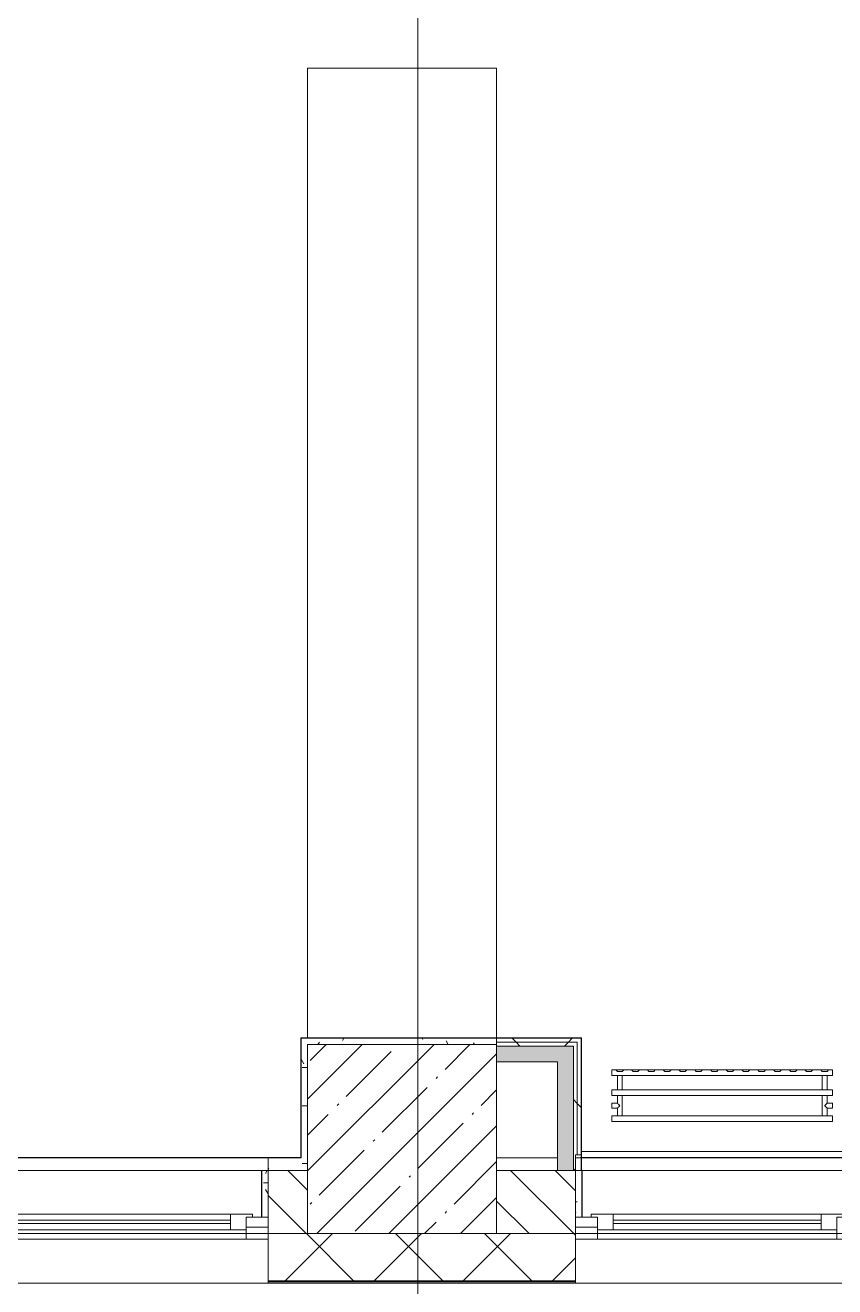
# Model space of a CAD drawing. Header units: millimetres. Extents: x -249154 to 415037, y -45458 to 354837.
# Drawn here: x 24729 to 27298, y -405 to 3600 of the extents above; entities that cross this region are included whole.
import ezdxf

# ---------------------------------------------------------------- set-up
doc = ezdxf.new("R2010")
doc.units = ezdxf.units.MM
for name, color, linetype, lineweight in [('A-FLOR', 7, 'Continuous', 9), ('A-GLAZ', 7, 'Continuous', 9), ('A-GLAZ-1', 7, 'Continuous', 5), ('A-WALL', 7, 'Continuous', 5), ('I-WALL', 7, 'Continuous', 5), ('S-COLS', 7, 'Continuous', 9), ('S-COLS-1', 7, 'Continuous', 5), ('Оси', 7, 'Continuous', 9)]:
    doc.layers.add(name, color=color, linetype=linetype, lineweight=lineweight)
for name, color, linetype, lineweight, true_color in [('A-WALL-1', 9, 'Continuous', 5, 0x808080), ('A-WALL-FNSH-1', 9, 'Continuous', 5, 0x808080), ('M-EQPM-1', 7, 'Continuous', 9, 0xb2b2b2)]:
    doc.layers.add(name, color=color, linetype=linetype, lineweight=lineweight, true_color=true_color)
pattern_1 = [(0, (64.7, -136.06), (243.84, 60.96), [20.117, -162.763, 20.117, -162.763, -975.36]), (0, (64.7, -136.06), (243.84, 60.96), [-365.76, 20.117, -345.643, 20.117, -162.763, -426.72]), (0, (64.7, -136.06), (243.84, 60.96), [-914.4, 20.117, -101.803, 20.117, -284.683]), (120, (156.14, -105.58), (-174.71291, 180.69163), [20.117, -162.763, 20.117, -162.763, -975.36]), (120, (156.14, -105.58), (-174.71291, 180.69163), [-365.76, 20.117, -345.643, 20.117, -162.763, -426.72]), (120, (156.14, -105.58), (-174.71291, 180.69163), [-914.4, 20.117, -101.803, 20.117, -284.683]), (240, (186.62, 16.34), (-69.12709, -241.65163), [20.117, -162.763, 20.117, -162.763, -975.36]), (240, (186.62, 16.34), (-69.12709, -241.65163), [-365.76, 20.117, -345.643, 20.117, -162.763, -426.72]), (240, (186.62, 16.34), (-69.12709, -241.65163), [-914.4, 20.117, -101.803, 20.117, -284.683])]
pattern_2 = [(45, (64.7, -136.06), (-212.132, 212.132), []), (135, (64.7, -136.06), (-212.132, -212.132), [])]

# ---------------------------------------------------------------- blocks, each defined once
blk = doc.blocks.new('BSC_Колонна _Прямоугольная - 600х600-V5-Объем проектирования 1 этажа')
at = {"layer": 'S-COLS-1'}
h = blk.add_hatch(dxfattribs=at)
h.set_pattern_fill('FP_9', color=256, style=0, pattern_type=2)
h.set_pattern_definition([(45, (-25860, -200), (-114.0493, 114.0493), []), (45, (-25745.95, -200), (-114.0493, 114.0493), [201.613, -40.323, 6.706, -33.617])])
h.paths.add_polyline_path([(300, -300), (300, 300), (-300, 300), (-300, -300)])
for p, q in [((300, 300), (-300, 300)), ((-300, 300), (-300, -300)), ((300, -300), (300, 300)), ((-300, -300), (300, -300))]:
    blk.add_line(p, q, dxfattribs=at)
blk = doc.blocks.new('120_Окно_СКБ_2Ст - 120_Окно_СКБ_2Ст 2800х2500_створка_-22445922-Объем проектирования 1 этажа')
at = {"layer": 'A-GLAZ'}
for p, q in [((-1400, -127), (-1400, -57)), ((-1400, -57), (-1330, -57)), ((-1330, -57), (-1330, -127)), ((500, -127), (500, -57)), ((500, -57), (570, -57)), ((570, -57), (570, -127)), ((1330, -127), (1330, -57)), ((1330, -57), (1400, -57)), ((1400, -57), (1400, -127)), ((500, -87), (-1330, -87)), ((-1330, -87), (-1330, -127)), ((-1280, -137), (-1280, -87)), ((450, -137), (450, -87)), ((500, -127), (500, -87)), ((1330, -87), (570, -87)), ((570, -87), (570, -127)), ((620, -137), (620, -87)), ((1280, -137), (1280, -87)), ((1330, -127), (1330, -87)), ((-1330, -127), (-1400, -127)), ((-1330, -127), (-1350, -127)), ((-1350, -127), (-1350, -137)), ((-1350, -137), (520, -137)), ((520, -137), (-1350, -137)), ((570, -127), (500, -127)), ((520, -127), (500, -127)), ((520, -137), (520, -127)), ((570, -127), (550, -127)), ((550, -127), (550, -137)), ((550, -137), (1350, -137)), ((1350, -137), (550, -137)), ((1400, -127), (1330, -127)), ((1350, -127), (1330, -127)), ((1350, -137), (1350, -127))]:
    blk.add_line(p, q, dxfattribs=at)
at = {"layer": 'A-GLAZ-1'}
for p, q in [((1400, -57), (-1400, -57)), ((-1280, -107), (450, -107)), ((450, -117), (-1280, -117)), ((620, -107), (1280, -107)), ((1280, -117), (620, -117)), ((-1380, -127), (-1350, -127)), ((520, -127), (550, -127)), ((1350, -127), (1380, -127))]:
    blk.add_line(p, q, dxfattribs=at)
blk = doc.blocks.new('120_Окно_СКБ_1Ст - 120_Окно_СКБ_1Ст 900х2500_h_-V151-Объем проектирования 1 этажа')
at = {"layer": 'A-GLAZ'}
for p, q in [((-450, -127), (-450, -57)), ((-450, -57), (-380, -57)), ((-380, -57), (-380, -127)), ((380, -127), (380, -57)), ((380, -57), (450, -57)), ((450, -57), (450, -127)), ((380, -87), (-380, -87)), ((-380, -87), (-380, -127)), ((-330, -137), (-330, -87)), ((330, -137), (330, -87)), ((380, -127), (380, -87)), ((-380, -127), (-450, -127)), ((-380, -127), (-400, -127)), ((-400, -127), (-400, -137)), ((-400, -137), (400, -137)), ((400, -137), (-400, -137)), ((450, -127), (380, -127)), ((400, -127), (380, -127)), ((400, -137), (400, -127))]:
    blk.add_line(p, q, dxfattribs=at)
at = {"layer": 'A-GLAZ-1'}
for p, q in [((450, -57), (-450, -57)), ((-330, -107), (330, -107)), ((330, -117), (-330, -117)), ((-430, -127), (-400, -127)), ((400, -127), (430, -127))]:
    blk.add_line(p, q, dxfattribs=at)
blk = doc.blocks.new('radiator_prado_classic_z_tip_30_po exemplyaru - Classic Z Тип 30-500-V223-Объем проектирования 1 этажа')
at = {"layer": 'M-EQPM-1'}
for p, q in [((0, 228), (0, 210)), ((700, 228), (0, 228)), ((0, 210), (0, 228)), ((0, 228), (12.5, 228)), ((0, 210), (700, 210)), ((17.8, 210), (0, 210)), ((12.5, 228), (37.5, 228)), ((37.5, 228), (12.5, 228)), ((12.5, 228), (37.5, 228)), ((12.5, 228), (17.5, 223)), ((12.5, 228), (17.5, 223)), ((32.5, 223), (17.5, 223)), ((17.5, 223), (32.5, 223)), ((17.5, 210), (17.5, 164)), ((17.5, 210), (17.5, 164)), ((17.8, 210), (17.5, 210)), ((17.5, 210), (17.8, 210)), ((17.8, 210), (17.5, 210)), ((17.5, 210), (32.5, 210)), ((32.2, 210), (17.8, 210)), ((17.8, 210), (18.5, 210)), ((32.2, 210), (17.8, 210)), ((18.5, 210), (32.2, 210)), ((32.5, 210), (32.2, 210)), ((32.2, 210), (32.5, 210)), ((32.5, 210), (32.2, 210)), ((667.8, 210), (32.2, 210)), ((32.5, 223), (37.5, 228)), ((37.5, 228), (32.5, 223)), ((32.5, 164), (32.5, 210)), ((32.5, 164), (32.5, 210)), ((37.5, 228), (62.5, 228)), ((62.5, 228), (87.5, 228)), ((87.5, 228), (62.5, 228)), ((62.5, 228), (87.5, 228)), ((62.5, 228), (67.5, 223)), ((62.5, 228), (67.5, 223)), ((82.5, 223), (67.5, 223)), ((67.5, 223), (82.5, 223)), ((82.5, 223), (87.5, 228)), ((87.5, 228), (82.5, 223)), ((87.5, 228), (112.5, 228)), ((112.5, 228), (137.5, 228)), ((137.5, 228), (112.5, 228)), ((112.5, 228), (137.5, 228)), ((112.5, 228), (117.5, 223)), ((112.5, 228), (117.5, 223)), ((132.5, 223), (117.5, 223)), ((117.5, 223), (132.5, 223)), ((132.5, 223), (137.5, 228)), ((137.5, 228), (132.5, 223)), ((137.5, 228), (162.5, 228)), ((162.5, 228), (187.5, 228)), ((187.5, 228), (162.5, 228)), ((162.5, 228), (187.5, 228)), ((162.5, 228), (167.5, 223)), ((162.5, 228), (167.5, 223)), ((182.5, 223), (167.5, 223)), ((167.5, 223), (182.5, 223)), ((182.5, 223), (187.5, 228)), ((187.5, 228), (182.5, 223)), ((187.5, 228), (212.5, 228)), ((212.5, 228), (237.5, 228)), ((237.5, 228), (212.5, 228)), ((212.5, 228), (237.5, 228)), ((212.5, 228), (217.5, 223)), ((212.5, 228), (217.5, 223)), ((232.5, 223), (217.5, 223)), ((217.5, 223), (232.5, 223)), ((232.5, 223), (237.5, 228)), ((237.5, 228), (232.5, 223)), ((237.5, 228), (262.5, 228)), ((262.5, 228), (287.5, 228)), ((287.5, 228), (262.5, 228)), ((262.5, 228), (287.5, 228)), ((262.5, 228), (267.5, 223)), ((262.5, 228), (267.5, 223)), ((282.5, 223), (267.5, 223)), ((267.5, 223), (282.5, 223)), ((282.5, 223), (287.5, 228)), ((287.5, 228), (282.5, 223)), ((287.5, 228), (312.5, 228)), ((312.5, 228), (337.5, 228)), ((337.5, 228), (312.5, 228)), ((312.5, 228), (337.5, 228)), ((312.5, 228), (317.5, 223)), ((312.5, 228), (317.5, 223)), ((332.5, 223), (317.5, 223)), ((317.5, 223), (332.5, 223)), ((332.5, 223), (337.5, 228)), ((337.5, 228), (332.5, 223)), ((337.5, 228), (362.5, 228)), ((362.5, 228), (387.5, 228)), ((387.5, 228), (362.5, 228)), ((362.5, 228), (387.5, 228)), ((362.5, 228), (367.5, 223)), ((362.5, 228), (367.5, 223)), ((382.5, 223), (367.5, 223)), ((367.5, 223), (382.5, 223)), ((382.5, 223), (387.5, 228)), ((387.5, 228), (382.5, 223)), ((387.5, 228), (412.5, 228)), ((412.5, 228), (437.5, 228)), ((437.5, 228), (412.5, 228)), ((412.5, 228), (437.5, 228)), ((412.5, 228), (417.5, 223)), ((412.5, 228), (417.5, 223)), ((432.5, 223), (417.5, 223)), ((417.5, 223), (432.5, 223)), ((432.5, 223), (437.5, 228)), ((437.5, 228), (432.5, 223)), ((437.5, 228), (462.5, 228)), ((462.5, 228), (486.8, 228)), ((487.5, 228), (462.5, 228)), ((462.5, 228), (487.5, 228)), ((462.5, 228), (467.5, 223)), ((462.5, 228), (467.5, 223)), ((482.5, 223), (467.5, 223)), ((467.5, 223), (482.5, 223)), ((482.5, 223), (487.5, 228)), ((487.5, 228), (482.5, 223)), ((487.5, 228), (512.5, 228)), ((512.5, 228), (537.5, 228)), ((537.5, 228), (512.5, 228)), ((512.5, 228), (537.5, 228)), ((512.5, 228), (517.5, 223)), ((512.5, 228), (517.5, 223)), ((532.5, 223), (517.5, 223)), ((517.5, 223), (532.5, 223)), ((532.5, 223), (537.5, 228)), ((537.5, 228), (532.5, 223)), ((537.5, 228), (562.5, 228)), ((562.5, 228), (587.5, 228)), ((587.5, 228), (562.5, 228)), ((562.5, 228), (587.5, 228)), ((562.5, 228), (567.5, 223)), ((562.5, 228), (567.5, 223)), ((582.5, 223), (567.5, 223)), ((567.5, 223), (582.5, 223)), ((582.5, 223), (587.5, 228)), ((587.5, 228), (582.5, 223)), ((587.5, 228), (612.5, 228)), ((612.5, 228), (637.5, 228)), ((637.5, 228), (612.5, 228)), ((612.5, 228), (637.5, 228)), ((612.5, 228), (617.5, 223)), ((617.5, 223), (612.5, 228)), ((632.5, 223), (617.5, 223)), ((617.5, 223), (632.5, 223)), ((632.5, 223), (637.5, 228)), ((637.5, 228), (632.5, 223)), ((637.5, 228), (662.5, 228)), ((662.5, 228), (687.5, 228)), ((687.5, 228), (662.5, 228)), ((662.5, 228), (687.5, 228)), ((662.5, 228), (667.5, 223)), ((662.5, 228), (667.5, 223)), ((682.5, 223), (667.5, 223)), ((667.5, 223), (682.5, 223)), ((667.5, 210), (667.5, 164)), ((667.5, 210), (667.5, 164)), ((667.8, 210), (667.5, 210)), ((667.5, 210), (682.5, 210)), ((667.8, 210), (667.5, 210)), ((667.5, 210), (667.8, 210)), ((682.2, 210), (667.8, 210)), ((682.2, 210), (667.8, 210)), ((667.8, 210), (682.2, 210)), ((682.5, 210), (682.2, 210)), ((682.5, 210), (682.2, 210)), ((682.2, 210), (682.5, 210)), ((700, 210), (682.2, 210)), ((682.5, 223), (687.5, 228)), ((687.5, 228), (682.5, 223)), ((682.5, 164), (682.5, 210)), ((682.5, 164), (682.5, 210)), ((687.5, 228), (700, 228)), ((700, 210), (700, 228)), ((700, 228), (700, 210)), ((700, 164), (0, 164)), ((0, 164), (0, 146)), ((0, 146), (0, 164)), ((0, 164), (17.8, 164)), ((17.8, 164), (17.5, 164)), ((17.5, 164), (17.8, 164)), ((17.8, 164), (17.5, 164)), ((17.5, 164), (32.5, 164)), ((32.2, 164), (17.8, 164)), ((17.8, 164), (18.5, 164)), ((23.1, 164), (17.8, 164)), ((18.5, 164), (32.2, 164)), ((28.7, 164), (23.1, 164)), ((32.2, 164), (28.7, 164)), ((32.5, 164), (32.2, 164)), ((32.2, 164), (32.5, 164)), ((32.5, 164), (32.2, 164)), ((32.2, 164), (667.8, 164)), ((667.8, 164), (667.5, 164)), ((667.5, 164), (682.5, 164)), ((667.8, 164), (667.5, 164)), ((667.5, 164), (667.8, 164)), ((669.7, 164), (667.8, 164)), ((682.2, 164), (667.8, 164)), ((667.8, 164), (682.2, 164)), ((673.1, 164), (669.7, 164)), ((682.2, 164), (673.1, 164)), ((682.5, 164), (682.2, 164)), ((682.5, 164), (682.2, 164)), ((682.2, 164), (682.5, 164)), ((682.2, 164), (700, 164)), ((700, 146), (700, 164)), ((700, 164), (700, 146)), ((0, 146), (700, 146)), ((18.5, 146), (0, 146)), ((17.5, 121.5), (0, 121.5)), ((17.5, 121.5), (0, 121.5)), ((0, 121.5), (0, 120.5)), ((0, 106.5), (0, 121.5)), ((0, 120.5), (0, 107.5)), ((0, 120.5), (0, 119.3)), ((0, 114), (0, 120.5)), ((0, 120.5), (0, 120.5)), ((17.5, 146), (17.5, 121.5)), ((17.5, 146), (17.5, 121.5)), ((17.5, 146), (18.5, 146)), ((18.5, 146), (17.5, 146)), ((17.5, 146), (18.5, 146)), ((32.5, 146), (17.5, 146)), ((18.5, 146), (32.2, 146)), ((21.2, 146), (18.5, 146)), ((18.5, 146), (32.2, 146)), ((25, 146), (21.2, 146)), ((28.7, 146), (25, 146)), ((32.2, 146), (28.7, 146)), ((32.2, 146), (32.5, 146)), ((32.5, 146), (32.2, 146)), ((32.2, 146), (32.5, 146)), ((667.8, 146), (32.2, 146)), ((32.5, 82), (32.5, 146)), ((32.5, 82), (32.5, 146)), ((667.5, 146), (667.5, 82)), ((667.5, 146), (667.5, 82)), ((667.5, 146), (667.8, 146)), ((682.5, 146), (667.5, 146)), ((667.5, 146), (667.8, 146)), ((667.8, 146), (667.5, 146)), ((667.8, 146), (669.7, 146)), ((667.8, 146), (681.5, 146)), ((681.5, 146), (667.8, 146)), ((669.7, 146), (675, 146)), ((675, 146), (681.5, 146)), ((681.5, 146), (682.5, 146)), ((681.5, 146), (682.5, 146)), ((682.5, 146), (681.5, 146)), ((700, 146), (681.5, 146)), ((682.5, 121.5), (682.5, 146)), ((682.5, 121.5), (682.5, 146)), ((700, 121.5), (682.5, 121.5)), ((700, 121.5), (682.5, 121.5)), ((700, 121.5), (700, 106.5)), ((700, 120.5), (700, 121.5)), ((700, 121.5), (700, 120.5)), ((700, 120.5), (700, 121.5)), ((700, 107.5), (700, 120.5)), ((700, 120.5), (700, 107.5)), ((700, 107.5), (700, 120.5)), ((0, 119.3), (0, 117.8)), ((0, 117.8), (0, 114)), ((0, 114), (0, 110.3)), ((0, 107.5), (0, 114)), ((0, 110.3), (0, 108.7)), ((0, 108.7), (0, 107.5)), ((0, 107.5), (0, 106.5)), ((0, 107.5), (0, 107.5)), ((0, 106.5), (17.5, 106.5)), ((0, 106.5), (17.5, 106.5)), ((700, 82), (0, 82)), ((0, 82), (0, 64)), ((0, 64), (0, 82)), ((0, 82), (18.5, 82)), ((17.5, 106.5), (17.5, 82)), ((17.5, 106.5), (17.5, 82)), ((18.5, 82), (17.5, 82)), ((17.5, 82), (18.5, 82)), ((18.5, 82), (17.5, 82)), ((17.5, 82), (32.5, 82)), ((32.2, 82), (18.5, 82)), ((18.5, 82), (32.2, 82)), ((21.2, 82), (18.5, 82)), ((32.2, 82), (21.2, 82)), ((32.5, 82), (32.2, 82)), ((32.2, 82), (32.5, 82)), ((32.5, 82), (32.2, 82)), ((32.2, 82), (667.8, 82)), ((667.8, 82), (667.5, 82)), ((667.5, 82), (682.5, 82)), ((667.8, 82), (667.5, 82)), ((667.5, 82), (667.8, 82)), ((671.2, 82), (667.8, 82)), ((681.5, 82), (667.8, 82)), ((667.8, 82), (681.5, 82)), ((675, 82), (671.2, 82)), ((681.5, 82), (675, 82)), ((682.5, 82), (681.5, 82)), ((682.5, 82), (681.5, 82)), ((681.5, 82), (682.5, 82)), ((681.5, 82), (700, 82)), ((682.5, 82), (682.5, 106.5)), ((682.5, 106.5), (700, 106.5)), ((682.5, 82), (682.5, 106.5)), ((682.5, 106.5), (700, 106.5)), ((700, 106.5), (700, 107.5)), ((700, 107.5), (700, 106.5)), ((700, 106.5), (700, 107.5)), ((700, 64), (700, 82)), ((700, 82), (700, 64)), ((700, 64), (0, 64)), ((0, 64), (700, 64))]:
    blk.add_line(p, q, dxfattribs=at)
for points, knots in [([(18.5, 120.5), (18.4, 120.6), (18.3, 120.7), (18.1, 120.9), (17.9, 121.1), (17.8, 121.2), (17.7, 121.3), (17.5, 121.5), (17.5, 121.5), (17.5, 121.5)], [0.7142857, 0.7142857, 0.7142857, 0.7142857, 0.75, 0.7857143, 0.8214286, 0.8571429, 0.8928571, 0.9285714, 1, 1, 1, 1]), ([(17.5, 121.5), (17.5, 121.5), (17.5, 121.5), (17.7, 121.3), (17.8, 121.2), (17.9, 121.1), (18.1, 120.9), (18.3, 120.7), (18.4, 120.6), (18.5, 120.5)], [0, 0, 0, 0, 0.0714286, 0.1071429, 0.1428571, 0.1785714, 0.2142857, 0.25, 0.2857143, 0.2857143, 0.2857143, 0.2857143]), ([(17.5, 121.5), (17.5, 121.5), (17.5, 121.5), (17.7, 121.3), (17.8, 121.2), (17.9, 121.1), (18.1, 120.9), (18.3, 120.7), (18.4, 120.6), (18.5, 120.5)], [0, 0, 0, 0, 0.0714286, 0.1071429, 0.1428571, 0.1785714, 0.2142857, 0.25, 0.2857143, 0.2857143, 0.2857143, 0.2857143]), ([(25, 114), (24.5, 114.5), (23.6, 115.4), (22.4, 116.6), (21.6, 117.4), (21.1, 117.9), (20.8, 118.2), (20.5, 118.5), (20.2, 118.8), (19.8, 119.1), (19.6, 119.4), (19.3, 119.7), (19, 120), (18.7, 120.3), (18.5, 120.5), (18.3, 120.7), (18.1, 120.9), (17.9, 121.1), (17.8, 121.2), (17.7, 121.3), (17.5, 121.5), (17.5, 121.5), (17.5, 121.5)], [0, 0, 0, 0, 0.142857, 0.285714, 0.357143, 0.392857, 0.428571, 0.464286, 0.5, 0.535714, 0.571429, 0.607143, 0.642857, 0.678571, 0.714286, 0.75, 0.785714, 0.821429, 0.857143, 0.892857, 0.928571, 1, 1, 1, 1]), ([(675, 114), (675.5, 114.5), (676.4, 115.4), (677.6, 116.6), (678.4, 117.4), (678.9, 117.9), (679.2, 118.2), (679.5, 118.5), (679.8, 118.8), (680.1, 119.2), (680.4, 119.4), (680.7, 119.7), (681, 120), (681.3, 120.3), (681.5, 120.5), (681.7, 120.7), (681.9, 120.9), (682.1, 121.1), (682.2, 121.2), (682.3, 121.3), (682.5, 121.5), (682.5, 121.5), (682.5, 121.5)], [0, 0, 0, 0, 0.142857, 0.285714, 0.357143, 0.392857, 0.428571, 0.464286, 0.5, 0.535714, 0.571429, 0.607143, 0.642857, 0.678571, 0.714286, 0.75, 0.785714, 0.821429, 0.857143, 0.892857, 0.928571, 1, 1, 1, 1]), ([(682.5, 121.5), (682.5, 121.5), (682.5, 121.5), (682.3, 121.3), (682.2, 121.2), (682.1, 121.1), (681.9, 120.9), (681.7, 120.7), (681.6, 120.6), (681.5, 120.5)], [0, 0, 0, 0, 0.0714286, 0.1071429, 0.1428571, 0.1785714, 0.2142857, 0.25, 0.2857143, 0.2857143, 0.2857143, 0.2857143]), ([(682.5, 121.5), (682.5, 121.5), (682.5, 121.5), (682.3, 121.3), (682.2, 121.2), (682.1, 121.1), (681.9, 120.9), (681.7, 120.7), (681.6, 120.6), (681.5, 120.5)], [0, 0, 0, 0, 0.0714286, 0.1071429, 0.1428571, 0.1785714, 0.2142857, 0.25, 0.2857143, 0.2857143, 0.2857143, 0.2857143]), ([(681.5, 120.5), (681.6, 120.6), (681.7, 120.7), (681.9, 120.9), (682.1, 121.1), (682.2, 121.2), (682.3, 121.3), (682.5, 121.5), (682.5, 121.5), (682.5, 121.5)], [0.7142857, 0.7142857, 0.7142857, 0.7142857, 0.75, 0.7857143, 0.8214286, 0.8571429, 0.8928571, 0.9285714, 1, 1, 1, 1]), ([(17.5, 106.5), (17.5, 106.5), (17.5, 106.5), (17.7, 106.7), (17.8, 106.8), (17.9, 106.9), (18.1, 107.1), (18.3, 107.3), (18.5, 107.5), (18.7, 107.7), (19, 108), (19.3, 108.3), (19.6, 108.6), (19.8, 108.9), (20.3, 109.3), (20.7, 109.7), (21.1, 110.1), (21.6, 110.6), (22.4, 111.4), (23.6, 112.6), (24.5, 113.5), (25, 114)], [0, 0, 0, 0, 0.071429, 0.107143, 0.142857, 0.178571, 0.214286, 0.25, 0.285714, 0.321429, 0.357143, 0.392857, 0.428571, 0.464286, 0.5, 0.571429, 0.607143, 0.642857, 0.714286, 0.857143, 1, 1, 1, 1]), ([(17.5, 106.5), (17.5, 106.5), (17.5, 106.5), (17.7, 106.7), (17.8, 106.8), (17.9, 106.9), (18.1, 107.1), (18.3, 107.3), (18.4, 107.4), (18.5, 107.5)], [0, 0, 0, 0, 0.0714286, 0.1071429, 0.1428571, 0.1785714, 0.2142857, 0.25, 0.2857143, 0.2857143, 0.2857143, 0.2857143]), ([(18.5, 107.5), (18.4, 107.4), (18.3, 107.3), (18.1, 107.1), (17.9, 106.9), (17.8, 106.8), (17.7, 106.7), (17.5, 106.5), (17.5, 106.5), (17.5, 106.5)], [0.7142857, 0.7142857, 0.7142857, 0.7142857, 0.75, 0.7857143, 0.8214286, 0.8571429, 0.8928571, 0.9285714, 1, 1, 1, 1]), ([(18.5, 107.5), (18.4, 107.4), (18.3, 107.3), (18.1, 107.1), (17.9, 106.9), (17.8, 106.8), (17.7, 106.7), (17.5, 106.5), (17.5, 106.5), (17.5, 106.5)], [0.7142857, 0.7142857, 0.7142857, 0.7142857, 0.75, 0.7857143, 0.8214286, 0.8571429, 0.8928571, 0.9285714, 1, 1, 1, 1]), ([(22.1, 116.9), (21.9, 117.1), (21.6, 117.4), (21.1, 117.9), (20.8, 118.2), (20.5, 118.5), (20.2, 118.8), (19.9, 119.2), (19.7, 119.3), (19.6, 119.4)], [0.2857143, 0.2857143, 0.2857143, 0.2857143, 0.3571429, 0.3928571, 0.4285714, 0.4642857, 0.5, 0.5357143, 0.5714286, 0.5714286, 0.5714286, 0.5714286]), ([(19.6, 119.4), (19.7, 119.3), (19.9, 119.2), (20.3, 118.7), (20.7, 118.3), (21.1, 117.9), (21.6, 117.4), (21.9, 117.1), (22.1, 116.9)], [0.4285714, 0.4285714, 0.4285714, 0.4285714, 0.4642857, 0.5, 0.5714286, 0.6071429, 0.6428571, 0.7142857, 0.7142857, 0.7142857, 0.7142857]), ([(19.6, 119.4), (19.7, 119.3), (19.8, 119.1), (20.3, 118.7), (20.7, 118.3), (21.1, 117.9), (21.6, 117.4), (21.9, 117.1), (22.1, 116.9)], [0.4285714, 0.4285714, 0.4285714, 0.4285714, 0.4642857, 0.5, 0.5714286, 0.6071429, 0.6428571, 0.7142857, 0.7142857, 0.7142857, 0.7142857]), ([(19.6, 108.6), (19.7, 108.7), (19.9, 108.8), (20.3, 109.3), (20.7, 109.7), (21.1, 110.1), (21.6, 110.6), (21.9, 110.9), (22.1, 111.1)], [0.4285714, 0.4285714, 0.4285714, 0.4285714, 0.4642857, 0.5, 0.5714286, 0.6071429, 0.6428571, 0.7142857, 0.7142857, 0.7142857, 0.7142857]), ([(22.1, 111.1), (21.9, 110.9), (21.6, 110.6), (21.1, 110.1), (20.8, 109.8), (20.5, 109.5), (20.2, 109.2), (19.9, 108.8), (19.7, 108.7), (19.6, 108.6)], [0.2857143, 0.2857143, 0.2857143, 0.2857143, 0.3571429, 0.3928571, 0.4285714, 0.4642857, 0.5, 0.5357143, 0.5714286, 0.5714286, 0.5714286, 0.5714286]), ([(22.1, 111.1), (21.9, 110.9), (21.6, 110.6), (21.1, 110.1), (20.8, 109.8), (20.5, 109.5), (20.2, 109.2), (19.8, 108.9), (19.7, 108.7), (19.6, 108.6)], [0.2857143, 0.2857143, 0.2857143, 0.2857143, 0.3571429, 0.3928571, 0.4285714, 0.4642857, 0.5, 0.5357143, 0.5714286, 0.5714286, 0.5714286, 0.5714286]), ([(682.5, 106.5), (682.5, 106.5), (682.5, 106.5), (682.3, 106.7), (682.2, 106.8), (682.1, 106.9), (681.9, 107.1), (681.7, 107.3), (681.5, 107.5), (681.3, 107.7), (681, 108), (680.7, 108.3), (680.4, 108.6), (680.1, 108.8), (679.7, 109.3), (679.3, 109.7), (678.9, 110.1), (678.4, 110.6), (677.6, 111.4), (676.4, 112.6), (675.5, 113.5), (675, 114)], [0, 0, 0, 0, 0.071429, 0.107143, 0.142857, 0.178571, 0.214286, 0.25, 0.285714, 0.321429, 0.357143, 0.392857, 0.428571, 0.464286, 0.5, 0.571429, 0.607143, 0.642857, 0.714286, 0.857143, 1, 1, 1, 1]), ([(680.4, 119.4), (680.3, 119.3), (680.1, 119.2), (679.7, 118.7), (679.3, 118.3), (678.9, 117.9), (678.4, 117.4), (678.1, 117.1), (677.9, 116.9)], [0.4285714, 0.4285714, 0.4285714, 0.4285714, 0.4642857, 0.5, 0.5714286, 0.6071429, 0.6428571, 0.7142857, 0.7142857, 0.7142857, 0.7142857]), ([(680.4, 119.4), (680.3, 119.3), (680.1, 119.2), (679.7, 118.7), (679.3, 118.3), (678.9, 117.9), (678.4, 117.4), (678.1, 117.1), (677.9, 116.9)], [0.4285714, 0.4285714, 0.4285714, 0.4285714, 0.4642857, 0.5, 0.5714286, 0.6071429, 0.6428571, 0.7142857, 0.7142857, 0.7142857, 0.7142857]), ([(677.9, 116.9), (678.1, 117.1), (678.4, 117.4), (678.9, 117.9), (679.2, 118.2), (679.5, 118.5), (679.8, 118.8), (680.1, 119.2), (680.3, 119.3), (680.4, 119.4)], [0.2857143, 0.2857143, 0.2857143, 0.2857143, 0.3571429, 0.3928571, 0.4285714, 0.4642857, 0.5, 0.5357143, 0.5714286, 0.5714286, 0.5714286, 0.5714286]), ([(677.9, 111.1), (678.1, 110.9), (678.4, 110.6), (678.9, 110.1), (679.2, 109.8), (679.5, 109.5), (679.8, 109.2), (680.1, 108.8), (680.3, 108.7), (680.4, 108.6)], [0.2857143, 0.2857143, 0.2857143, 0.2857143, 0.3571429, 0.3928571, 0.4285714, 0.4642857, 0.5, 0.5357143, 0.5714286, 0.5714286, 0.5714286, 0.5714286]), ([(677.9, 111.1), (678.1, 110.9), (678.4, 110.6), (678.9, 110.1), (679.2, 109.8), (679.5, 109.5), (679.8, 109.2), (680.1, 108.8), (680.3, 108.7), (680.4, 108.6)], [0.2857143, 0.2857143, 0.2857143, 0.2857143, 0.3571429, 0.3928571, 0.4285714, 0.4642857, 0.5, 0.5357143, 0.5714286, 0.5714286, 0.5714286, 0.5714286]), ([(680.4, 108.6), (680.3, 108.7), (680.1, 108.8), (679.7, 109.3), (679.3, 109.7), (678.9, 110.1), (678.4, 110.6), (678.1, 110.9), (677.9, 111.1)], [0.4285714, 0.4285714, 0.4285714, 0.4285714, 0.4642857, 0.5, 0.5714286, 0.6071429, 0.6428571, 0.7142857, 0.7142857, 0.7142857, 0.7142857]), ([(681.5, 107.5), (681.6, 107.4), (681.7, 107.3), (681.9, 107.1), (682.1, 106.9), (682.2, 106.8), (682.3, 106.7), (682.5, 106.5), (682.5, 106.5), (682.5, 106.5)], [0.7142857, 0.7142857, 0.7142857, 0.7142857, 0.75, 0.7857143, 0.8214286, 0.8571429, 0.8928571, 0.9285714, 1, 1, 1, 1]), ([(681.5, 107.5), (681.6, 107.4), (681.7, 107.3), (681.9, 107.1), (682.1, 106.9), (682.2, 106.8), (682.3, 106.7), (682.5, 106.5), (682.5, 106.5), (682.5, 106.5)], [0.7142857, 0.7142857, 0.7142857, 0.7142857, 0.75, 0.7857143, 0.8214286, 0.8571429, 0.8928571, 0.9285714, 1, 1, 1, 1]), ([(682.5, 106.5), (682.5, 106.5), (682.5, 106.5), (682.3, 106.7), (682.2, 106.8), (682.1, 106.9), (681.9, 107.1), (681.7, 107.3), (681.6, 107.4), (681.5, 107.5)], [0, 0, 0, 0, 0.0714286, 0.1071429, 0.1428571, 0.1785714, 0.2142857, 0.25, 0.2857143, 0.2857143, 0.2857143, 0.2857143])]:
    blk.add_open_spline(points, degree=3, knots=knots, dxfattribs=at)
for points in [[(19.6, 119.4), (19.5, 119.5), (19.3, 119.7), (19, 120), (18.7, 120.3), (18.6, 120.4), (18.5, 120.5)], [(18.5, 120.5), (18.6, 120.4), (18.7, 120.3), (19, 120), (19.3, 119.7), (19.5, 119.5), (19.6, 119.4)], [(18.5, 120.5), (18.6, 120.4), (18.7, 120.3), (19, 120), (19.3, 119.7), (19.5, 119.5), (19.6, 119.4)], [(681.5, 120.5), (681.4, 120.4), (681.3, 120.3), (681, 120), (680.7, 119.7), (680.5, 119.5), (680.4, 119.4)], [(681.5, 120.5), (681.4, 120.4), (681.3, 120.3), (681, 120), (680.7, 119.7), (680.5, 119.5), (680.4, 119.4)], [(680.4, 119.4), (680.5, 119.5), (680.7, 119.7), (681, 120), (681.3, 120.3), (681.4, 120.4), (681.5, 120.5)], [(18.5, 107.5), (18.6, 107.6), (18.7, 107.7), (19, 108), (19.3, 108.3), (19.5, 108.5), (19.6, 108.6)], [(19.6, 108.6), (19.5, 108.5), (19.3, 108.3), (19, 108), (18.7, 107.7), (18.6, 107.6), (18.5, 107.5)], [(19.6, 108.6), (19.5, 108.5), (19.3, 108.3), (19, 108), (18.7, 107.7), (18.6, 107.6), (18.5, 107.5)], [(25, 114), (24.5, 114.5), (23.6, 115.4), (22.6, 116.4), (22.1, 116.9)], [(22.1, 116.9), (22.6, 116.4), (23.6, 115.4), (24.5, 114.5), (25, 114)], [(22.1, 116.9), (22.6, 116.4), (23.6, 115.4), (24.5, 114.5), (25, 114)], [(22.1, 111.1), (22.6, 111.6), (23.6, 112.6), (24.5, 113.5), (25, 114)], [(25, 114), (24.5, 113.5), (23.6, 112.6), (22.6, 111.6), (22.1, 111.1)], [(25, 114), (24.5, 113.5), (23.6, 112.6), (22.6, 111.6), (22.1, 111.1)], [(677.9, 116.9), (677.4, 116.4), (676.4, 115.4), (675.5, 114.5), (675, 114)], [(677.9, 116.9), (677.4, 116.4), (676.4, 115.4), (675.5, 114.5), (675, 114)], [(675, 114), (675.5, 114.5), (676.4, 115.4), (677.4, 116.4), (677.9, 116.9)], [(675, 114), (675.5, 113.5), (676.4, 112.6), (677.4, 111.6), (677.9, 111.1)], [(675, 114), (675.5, 113.5), (676.4, 112.6), (677.4, 111.6), (677.9, 111.1)], [(677.9, 111.1), (677.4, 111.6), (676.4, 112.6), (675.5, 113.5), (675, 114)], [(680.4, 108.6), (680.5, 108.5), (680.7, 108.3), (681, 108), (681.3, 107.7), (681.4, 107.6), (681.5, 107.5)], [(680.4, 108.6), (680.5, 108.5), (680.7, 108.3), (681, 108), (681.3, 107.7), (681.4, 107.6), (681.5, 107.5)], [(681.5, 107.5), (681.4, 107.6), (681.3, 107.7), (681, 108), (680.7, 108.3), (680.5, 108.5), (680.4, 108.6)]]:
    blk.add_open_spline(points, degree=3, dxfattribs=at)

msp = doc.modelspace()

# ---------------------------------------------------------------- hatches: boundary and pattern name
at = {"layer": 'A-WALL'}
h = msp.add_hatch(dxfattribs=at)
h.set_pattern_fill('FP_2', color=256, style=0, pattern_type=2)
h.set_pattern_definition([(135, (64.7, -136.06), (-70.71068, -70.71068), [])])
h.paths.add_polyline_path([(7724.7, -236.1), (7724.7, -36.1), (6894.7, -36.1), (6894.7, -236.1)])
h.paths.add_polyline_path([(19424.7, -236.1), (20774.7, -236.1), (20774.7, -36.1), (19424.7, -36.1), (19424.7, -216.1)])
h.paths.add_polyline_path([(14924.7, -236.1), (15674.7, -236.1), (15674.7, -36.1), (14924.7, -36.1), (14924.7, -216.1)])
h.paths.add_polyline_path([(16574.7, -236.1), (16724.7, -236.1), (16724.7, -36.1), (16574.7, -36.1), (16574.7, -234.1)])
h.paths.add_polyline_path([(21674.7, -236.1), (21974.7, -236.1), (21974.7, -36.1), (21674.7, -36.1), (21674.7, -216.1)])
h.paths.add_polyline_path([(9974.7, -236.1), (9974.7, -36.1), (9224.4, -36.1), (9224.4, -236.1), (9424.4, -236.1)])
h.paths.add_polyline_path([(22574.7, -236.1), (22699.7, -236.1), (22699.7, -36.1), (22574.7, -36.1), (22574.7, -216.1)])
h.paths.add_polyline_path([(12120.3, -236.1), (12224.7, -236.1), (12224.7, -36.1), (12074.7, -36.1), (12074.7, -236.1)])
h.paths.add_polyline_path([(27374.7, -236.1), (28374.4, -236.1), (28374.4, -36.1), (27374.7, -36.1), (27374.7, -216.1)])
h.paths.add_polyline_path([(26474.7, -236.1), (26474.7, -36.1), (26224.7, -36.1), (26224.7, -236.1)])
h.paths.add_polyline_path([(25499.7, -236.1), (25624.7, -236.1), (25624.7, -36.1), (25499.7, -36.1), (25499.7, -216.1)])
h = msp.add_hatch(dxfattribs=at)
h.set_pattern_fill('FP_24', color=256, style=0, pattern_type=2)
h.set_pattern_definition([(45, (64.7, -136.06), (-141.42136, 141.42136), []), (135, (64.7, -136.06), (-141.42136, -141.42136), [])])
h.paths.add_polyline_path([(75756.8, -386.1), (75764.7, -386.1), (75764.7, -236.1), (74044.7, -236.1), (74044.7, -386.1), (75544.7, -386.1)])
h.paths.add_polyline_path([(70724.7, -386.1), (70724.7, -236.1), (67124.7, -236.1), (67124.7, -386.1), (69886.1, -386.1)])
h.paths.add_polyline_path([(72300.8, -386.1), (72344.7, -386.1), (72344.7, -236.1), (71624.7, -237.9), (71624.7, -386.1), (72144.7, -386.1)])
h.paths.add_polyline_path([(65224.7, -386.1), (66224.7, -386.1), (66224.7, -236.1), (65224.7, -236.1), (65224.7, -254.1)])
h.paths.add_polyline_path([(63774.7, -386.1), (64324.7, -386.1), (64324.7, -236.1), (63774.7, -236.1), (63774.7, -257.4)])
h.paths.add_polyline_path([(60974.7, -386.1), (61674.7, -386.1), (61674.7, -236.1), (60974.7, -236.1), (60974.7, -264.3)])
h.paths.add_polyline_path([(60074.7, -386.1), (60074.7, -236.1), (59324.7, -236.1), (59324.7, -386.1)])
h.paths.add_polyline_path([(57224.7, -386.1), (57224.7, -236.1), (56474.7, -236.1), (56474.7, -386.1)])
h.paths.add_polyline_path([(53374.7, -386.1), (53374.7, -236.1), (51936.2, -236.1), (51936.2, -386.1)])
h.paths.add_polyline_path([(49836.2, -386.1), (49836.2, -236.1), (49124.7, -236.1), (49124.7, -386.1), (49255.4, -386.1)])
h.paths.add_polyline_path([(48224.7, -386.1), (48224.7, -236.1), (47474.7, -236.1), (47474.7, -386.1)])
h.paths.add_polyline_path([(44374.7, -386.1), (44374.7, -236.1), (42802.2, -236.1), (42802.2, -386.1)])
h.paths.add_polyline_path([(38940.1, -386.1), (39104.7, -386.1), (39104.7, -236.1), (38054.7, -236.1), (38054.7, -386.1)])
h.paths.add_polyline_path([(40702.2, -386.1), (40702.2, -236.1), (40004.7, -236.1), (40004.7, -386.1)])
h.paths.add_polyline_path([(36877, -386.1), (37154.7, -386.1), (37154.7, -236.1), (36034.7, -236.1), (36034.7, -386.1)])
h.paths.add_polyline_path([(33934.7, -386.1), (33934.7, -236.1), (33074.7, -236.1), (33074.7, -386.1)])
h.paths.add_polyline_path([(30274.7, -386.1), (30274.7, -236.1), (29274.4, -236.1), (29274.4, -386.1)])
h.paths.add_polyline_path([(28374.4, -386.1), (28374.4, -236.1), (27374.7, -236.1), (27374.7, -386.1)])
h.paths.add_polyline_path([(26474.7, -386.1), (26474.7, -236.1), (25499.7, -236.1), (25499.7, -386.1)])
h.paths.add_polyline_path([(22699.7, -386.1), (22699.7, -236.1), (21674.7, -236.1), (21674.7, -386.1)])
h.paths.add_polyline_path([(19424.7, -386.1), (20774.7, -386.1), (20774.7, -236.1), (19424.7, -236.1), (19424.7, -367.6)])
h.paths.add_polyline_path([(17324.7, -386.1), (17324.7, -236.1), (16574.7, -236.1), (16574.7, -386.1)])
h.paths.add_polyline_path([(14924.7, -386.1), (15674.7, -386.1), (15674.7, -236.1), (14924.7, -236.1), (14924.7, -378.8)])
h.paths.add_polyline_path([(12120.3, -386.1), (12824.7, -384.1), (12824.7, -236.1), (12074.7, -236.1), (12074.7, -386.1)])
h.paths.add_polyline_path([(7994.1, -386.1), (8324.4, -386.1), (8324.4, -236.1), (6894.7, -236.1), (6894.7, -386.1), (7724.7, -386.1)])
h.paths.add_polyline_path([(9224.4, -386.1), (9974.7, -386.1), (9974.7, -236.1), (9224.4, -236.1), (9224.4, -254.1)])
h.paths.add_polyline_path([(174.7, -386.1), (3794.7, -386.1), (3794.7, -236.1), (-195.3, -236.1), (-195.3, -386.1), (-45.3, -386.1)])
at = {"layer": 'I-WALL'}
h = msp.add_hatch(dxfattribs=at)
h.set_pattern_fill('FP_191', color=256, style=0, pattern_type=2)
h.set_pattern_definition(pattern_1)
h.paths.add_polyline_path([(25624.7, 3.9), (25624.7, 383.9), (25604.7, 383.9), (25604.7, 4.9)])
h = msp.add_hatch(dxfattribs=at)
h.set_pattern_fill('FP_191', color=256, style=0, pattern_type=2)
h.set_pattern_definition(pattern_1)
h.paths.add_polyline_path([(25624.7, 363.9), (26224.7, 363.9), (26224.7, 383.9), (25624.7, 383.9)])
h = msp.add_hatch(dxfattribs=at)
h.set_pattern_fill('FP_192', color=256, style=0, pattern_type=2)
h.set_pattern_definition(pattern_2)
h.paths.add_polyline_path([(26418.2, 371.4), (26480.7, 371.4), (26480.7, 383.9), (26224.7, 383.9), (26224.7, 371.4), (26244.7, 371.4)])
h = msp.add_hatch(dxfattribs=at)
h.set_pattern_fill('FP_192', color=256, style=0, pattern_type=2)
h.set_pattern_definition(pattern_2)
h.paths.add_polyline_path([(26468.2, 358.9), (26467.8, 371.4), (26224.7, 371.4), (26224.7, 358.9), (26418.2, 358.9)])
h = msp.add_hatch(dxfattribs=at)
h.set_pattern_fill('FP_192', color=256, style=0, pattern_type=2)
h.set_pattern_definition(pattern_2)
h.paths.add_polyline_path([(26468.2, -36.1), (26474.7, -36.1), (26474.7, 13.9), (26480.7, 13.9), (26480.7, 371.4), (26468.2, 371.4), (26468.2, -16.1)])
h = msp.add_hatch(dxfattribs=at)
h.set_pattern_fill('FP_192', color=256, style=0, pattern_type=2)
h.set_pattern_definition(pattern_2)
h.paths.add_polyline_path([(26493.2, 13.9), (26493.2, 383.9), (26480.7, 383.9), (26480.7, 13.9)])
for points in [[(26418.2, 308.9), (26418.2, 358.9), (26224.7, 358.9), (26224.7, 308.9), (26244.7, 308.9)], [(26468.2, -36.1), (26468.2, 358.9), (26418.2, 358.9), (26418.2, -36.1)]]:
    msp.add_hatch(color=256, dxfattribs=at).paths.add_polyline_path(points)
h = msp.add_hatch(dxfattribs=at)
h.set_pattern_fill('FP_191', color=256, style=0, pattern_type=2)
h.set_pattern_definition(pattern_1)
h.paths.add_polyline_path([(25530.2, -36.1), (25624.7, -36.1), (25624.7, 3.9), (25499.7, 3.9), (25499.7, -36.1)])
h = msp.add_hatch(dxfattribs=at)
h.set_pattern_fill('FP_191', color=256, style=0, pattern_type=2)
h.set_pattern_definition(pattern_1)
h.paths.add_polyline_path([(25479.7, -184.1), (25499.7, -184.1), (25499.7, -36.1), (25479.7, -36.1), (25479.7, -174.1)])
h = msp.add_hatch(dxfattribs=at)
h.set_pattern_fill('FP_191', color=256, style=0, pattern_type=2)
h.set_pattern_definition(pattern_1)
h.paths.add_polyline_path([(26494.7, -184.1), (26494.7, -36.1), (26474.7, -36.1), (26474.7, -184.1)])

# ---------------------------------------------------------------- linework, layer by layer
at = {"layer": 'A-FLOR'}
for p, q in [((25624.7, 383.9), (25624.7, 3463.9)), ((25624.7, 3463.9), (26224.7, 3463.9)), ((26224.7, 3463.9), (26224.7, 383.9)), ((26493.2, 383.9), (25604.7, 383.9)), ((25604.7, 383.9), (25604.7, 4.9)), ((26493.2, 23.9), (26493.2, 383.9)), ((29254.4, 23.9), (26493.2, 23.9))]:
    msp.add_line(p, q, dxfattribs=at)
at = {"layer": 'A-WALL'}
for p, q in [((26224.7, 363.9), (26224.7, 383.9)), ((26480.7, 371.4), (26224.7, 371.4)), ((26480.7, 13.9), (26480.7, 371.4)), ((26468.2, 358.9), (26224.7, 358.9)), ((26468.2, -36.1), (26468.2, 358.9)), ((25499.7, 3.9), (25604.7, 3.9)), ((25479.7, -36.1), (25624.7, -36.1)), ((22699.7, -236.1), (25624.7, -236.1)), ((26224.7, -236.1), (29274.4, -236.1)), ((25499.7, -394.1), (22699.7, -394.1)), ((25499.7, -386.1), (26474.7, -386.1)), ((25499.7, -389.1), (26474.7, -389.1)), ((27374.7, -394.1), (26474.7, -394.1))]:
    msp.add_line(p, q, dxfattribs=at)
at = {"layer": 'A-WALL-1'}
for p, q in [((26224.7, 308.9), (26418.2, 308.9)), ((26418.2, 308.9), (26418.2, -36.1)), ((25499.7, 3.9), (25499.7, -386.1)), ((25604.7, 4.9), (25604.7, 3.9)), ((26474.7, -386.1), (26474.7, 13.9)), ((26474.7, 13.9), (26493.2, 13.9)), ((26493.2, 13.9), (26493.2, 23.9)), ((25479.7, -36.1), (25479.7, -184.1)), ((26494.7, -36.1), (26224.7, -36.1)), ((26474.7, -36.1), (26474.7, -184.1)), ((26494.7, -184.1), (26494.7, -36.1)), ((25479.7, -184.1), (25499.7, -184.1)), ((26474.7, -184.1), (26494.7, -184.1))]:
    msp.add_line(p, q, dxfattribs=at)
at = {"layer": 'A-WALL-FNSH-1'}
for p, q in [((25603.7, 384.9), (25603.7, 4.9)), ((26494.2, 384.9), (25603.7, 384.9)), ((26494.2, -36.1), (26494.2, 384.9)), ((25499.7, 4.9), (25499.7, 3.9)), ((25499.7, 4.9), (25604.7, 4.9)), ((26493.2, 13.9), (26493.2, -36.1)), ((25478.7, -36.1), (25478.7, -184.1)), ((25479.7, -36.1), (25478.7, -36.1)), ((26495.7, -36.1), (26494.7, -36.1)), ((26495.7, -184.1), (26495.7, -36.1)), ((25478.7, -184.1), (25479.7, -184.1)), ((26494.7, -184.1), (26495.7, -184.1)), ((25499.7, -386.1), (25499.7, -394.1)), ((25499.7, -394.1), (26474.7, -394.1)), ((26474.7, -394.1), (26474.7, -386.1))]:
    msp.add_line(p, q, dxfattribs=at)
at = {"layer": 'I-WALL'}
for p, q in [((22699.7, 3.9), (25499.7, 3.9)), ((22720.7, 4.9), (25499.7, 4.9)), ((26224.7, 3.9), (26418.2, 3.9)), ((26474.7, 3.9), (27374.7, 3.9)), ((26494.2, 4.9), (27374.7, 4.9)), ((25478.7, -36.1), (22720.7, -36.1)), ((27354.7, -36.1), (26495.7, -36.1)), ((25499.7, -216.1), (25429.7, -216.1)), ((26544.7, -216.1), (26474.7, -216.1))]:
    msp.add_line(p, q, dxfattribs=at)
at = {"layer": 'Оси'}
msp.add_lwpolyline([(25974.7, -2042.3), (25974.7, 2957.7), (25974.7, 22262), (25974.7, 27262)], dxfattribs=at)

# ---------------------------------------------------------------- block references
at = {"layer": 'A-GLAZ', "color": 3, "rotation": 180}
for name, p in [('120_Окно_СКБ_2Ст - 120_Окно_СКБ_2Ст 2800х2500_створка_-22445922-Объем проектирования 1 этажа', (24099.7, -311.1)), ('120_Окно_СКБ_1Ст - 120_Окно_СКБ_1Ст 900х2500_h_-V151-Объем проектирования 1 этажа', (26924.7, -311.1))]:
    msp.add_blockref(name, p, dxfattribs=at)
at = {"layer": 'M-EQPM-1'}
msp.add_blockref('radiator_prado_classic_z_tip_30_po exemplyaru - Classic Z Тип 30-500-V223-Объем проектирования 1 этажа', (26590.7, 55.9), dxfattribs=at)
at = {"layer": 'S-COLS'}
msp.add_blockref('BSC_Колонна _Прямоугольная - 600х600-V5-Объем проектирования 1 этажа', (25924.7, 63.9), dxfattribs=at)

doc.saveas('drawing.dxf')
